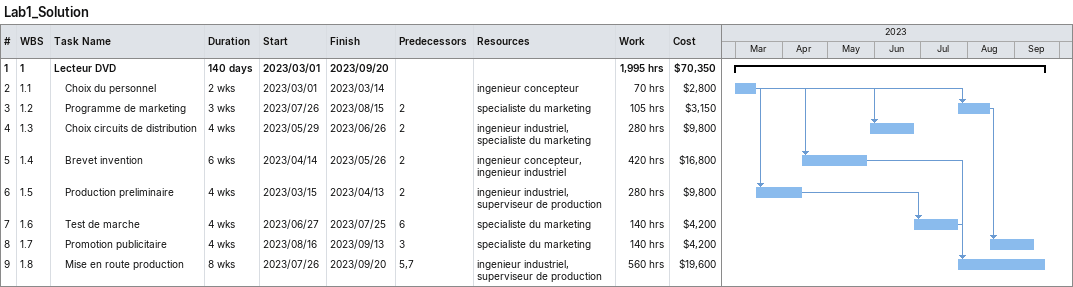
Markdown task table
Lab1_Solution

| ID | WBS | Task | Duration | Start | Finish | Predecessors | Resources | Work (h) | Cost ($) |
|---|---|---|---|---|---|---|---|---|---|
| 1 | 1 | **Lecteur DVD** | 140d | 2023-03-01 | 2023-09-20 |  |  | 1995 | 70350 |
| 2 | 1.1 | Choix du personnel | 2w | 2023-03-01 | 2023-03-14 |  | ingenieur concepteur | 70 | 2800 |
| 3 | 1.2 | Programme de marketing | 3w | 2023-07-26 | 2023-08-15 | 2 | specialiste du marketing | 105 | 3150 |
| 4 | 1.3 | Choix circuits de distribution | 4w | 2023-05-29 | 2023-06-26 | 2 | ingenieur industriel, specialiste du marketing | 280 | 9800 |
| 5 | 1.4 | Brevet invention | 6w | 2023-04-14 | 2023-05-26 | 2 | ingenieur concepteur, ingenieur industriel | 420 | 16800 |
| 6 | 1.5 | Production preliminaire | 4w | 2023-03-15 | 2023-04-13 | 2 | ingenieur industriel, superviseur de production | 280 | 9800 |
| 7 | 1.6 | Test de marche | 4w | 2023-06-27 | 2023-07-25 | 6 | specialiste du marketing | 140 | 4200 |
| 8 | 1.7 | Promotion publicitaire | 4w | 2023-08-16 | 2023-09-13 | 3 | specialiste du marketing | 140 | 4200 |
| 9 | 1.8 | Mise en route production | 8w | 2023-07-26 | 2023-09-20 | 5, 7 | ingenieur industriel, superviseur de production | 560 | 19600 |
